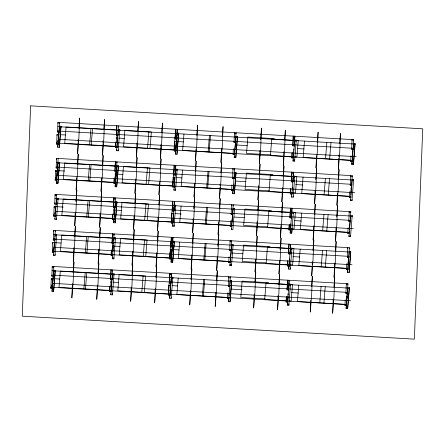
<?xml version="1.0" encoding="UTF-8"?>
<svg xmlns="http://www.w3.org/2000/svg" width="445" height="445" viewBox="0 0 445 445"><rect width="100%" height="100%" fill="white"/><g stroke="black" fill="none" stroke-linecap="round" stroke-linejoin="round"><path stroke-width="0.67" d="M52.527 287.298L52.443 288.36L50.875 288.271L51.303 278.564L53.389 278.687M53.962 251.28L53.878 252.348L52.31 252.254L52.738 242.547L61.071 243.031M55.402 215.263L55.313 216.331L53.745 216.237L54.179 206.53L63.201 207.059M56.838 179.246L56.749 180.314L55.186 180.219L55.614 170.513L64.636 171.041M58.273 143.229L58.189 144.297L56.621 144.202L57.049 134.496L59.129 134.618M53.478 275.144L53.394 276.206L51.826 276.117L52.254 266.405L347.907 283.726L347.478 293.433L345.91 293.344L346.338 283.632L346.255 284.7M54.919 239.126L54.83 240.189L53.261 240.1L53.695 230.388L349.347 247.709L348.913 257.416L347.345 257.327L347.779 247.615L347.69 248.683M56.354 203.109L56.265 204.172L54.696 204.083L55.13 194.37L350.782 211.692L350.349 221.399L348.78 221.31L349.214 211.597L349.125 212.666M57.789 167.092L57.705 168.154L56.137 168.065L56.565 158.353L352.218 175.675L351.789 185.381L350.221 185.292L350.649 175.58L350.565 176.648L352.134 176.737L352.218 175.675M59.224 131.075L59.14 132.137L57.572 132.048L58 122.336L353.653 139.658L353.224 149.364L351.656 149.275L352.084 139.563L352.001 140.631M53.678 270.243L55.241 270.338L53.595 291.442L52.026 291.353L52.237 288.137M55.113 234.226L56.682 234.32L55.03 255.424L53.461 255.335L53.506 254.184M56.548 198.209L58.117 198.303L56.465 219.407L54.896 219.318L54.941 218.167M57.983 162.191L59.552 162.286L57.9 183.39L56.331 183.301L56.543 180.086M59.419 126.174L60.987 126.269L59.335 147.373L57.767 147.284L57.983 144.069M52.443 288.36L52.872 278.653M53.878 252.348L54.307 242.636M55.313 216.331L55.747 206.619L55.658 207.687M56.749 180.314L57.182 170.602L57.094 171.67L55.525 171.575L55.614 170.513M58.189 144.297L58.618 134.585M53.394 276.206L53.823 266.499L53.739 267.562M54.83 240.189L55.263 230.482L55.174 231.545M56.265 204.172L56.699 194.465L56.61 195.527L55.041 195.438L55.13 194.37M57.705 168.154L58.134 158.448M59.14 132.137L59.569 122.431L59.485 123.493M53.595 291.442L55.241 270.338M55.03 255.424L55.074 254.273M56.465 219.407L56.509 218.256M57.9 183.39L59.552 162.286M59.335 147.373L60.987 126.269M56.682 234.32L56.632 235.472L55.063 235.377L54.958 236.757M58.117 198.303L58.073 199.455L56.504 199.36L56.281 202.113M72.418 283.649L71.845 297.916L73.164 281.552L73.942 262.094L73.119 272.323M73.853 247.631L73.286 261.899L74.599 245.534L75.377 226.077L74.554 236.306M75.266 212.265L74.721 225.882L76.039 209.517L76.813 190.06L75.878 201.652M76.646 177.544L76.156 189.865L77.475 173.5L78.248 154.042L77.424 164.272M78.031 142.823L77.591 153.848L78.91 137.483L79.688 118.025L78.865 128.255M78.086 141.527L78.164 139.58M97.188 288.349L96.749 299.374L98.061 283.009L98.84 263.551L98.017 273.781M97.238 287.053L97.316 285.106M98.751 249.089L98.184 263.357L99.502 246.992L100.275 227.534L99.508 237.085M100.186 213.072L99.619 227.339L100.937 210.975L101.71 191.517L100.943 201.068M101.571 178.35L101.054 191.322L102.372 174.957L103.151 155.5L102.378 165.051M102.956 143.635L102.495 155.305L103.807 138.94L104.586 119.483L103.819 129.033M103.012 142.333L103.062 141.037M111.345 290.746L111.261 291.809L109.692 291.714L109.876 287.064M112.78 254.729L112.696 255.792L111.128 255.697L111.311 251.047M114.215 218.712L114.131 219.774L112.563 219.68L112.746 215.03M115.656 182.695L115.567 183.757L113.998 183.663L114.187 179.012M117.091 146.678L117.007 147.74L115.439 147.651L115.622 142.995M109.96 285.996L109.692 291.714M111.4 249.979L111.128 255.697M112.835 213.962L112.563 219.68M114.27 177.944L113.998 183.663M115.706 141.927L115.439 147.651M110.644 279.56L111.072 269.854L110.644 279.56L112.212 279.655L112.296 278.587M112.079 243.543L112.507 233.836L112.079 243.543L113.647 243.638L113.731 242.57M113.514 207.526L113.948 197.819L113.514 207.526L115.083 207.62L115.172 206.552M114.949 171.509L115.383 161.802L114.949 171.509L116.518 171.603L116.607 170.535M116.39 135.491L116.818 125.785L116.39 135.491L117.958 135.586L118.042 134.518M112.49 273.692L114.059 273.781L112.407 294.89L110.838 294.796L110.888 293.644M113.931 237.674L115.5 237.764L113.848 258.873L112.279 258.779L112.324 257.627M115.366 201.657L116.935 201.746L115.283 222.856L113.714 222.761L113.926 219.546M116.801 165.64L118.37 165.729L116.718 186.839L115.149 186.744L115.361 183.529M118.237 129.623L119.805 129.712L118.153 150.822L116.584 150.727L116.635 149.576M111.261 291.809L111.689 282.102L110.299 282.019M112.696 255.792L113.125 246.085M114.131 219.774L114.56 210.068L114.476 211.13M115.567 183.757L116 174.051M117.007 147.74L117.436 138.033L116.039 137.95M112.212 279.655L112.641 269.943L112.557 271.011M113.647 243.638L114.076 233.925L113.992 234.993L112.424 234.899M115.083 207.62L115.516 197.908L115.427 198.976L113.859 198.882M116.518 171.603L116.952 161.891L116.863 162.959M117.958 135.586L118.387 125.874L118.303 126.942M112.407 294.89L112.457 293.739M113.848 258.873L113.892 257.722M115.283 222.856L116.935 201.746M116.718 186.839L116.762 185.687L115.194 185.593M118.153 150.822L118.203 149.67M114.059 273.781L114.015 274.932L112.446 274.843L110.838 294.796M115.5 237.764L115.45 238.915L113.881 238.826L113.714 240.89M119.805 129.712L119.761 130.863L118.192 130.774L116.584 150.727M131.236 287.092L130.663 301.36L131.981 284.995L132.755 265.543L131.937 275.767M132.671 251.075L132.104 265.342L133.417 248.978L134.195 229.525L133.261 241.112M134.056 216.359L133.539 229.325L134.852 212.96L135.63 193.508L134.807 203.732M135.441 181.638L134.974 193.308L136.292 176.943L137.066 157.491L136.242 167.715M135.491 180.342L135.541 179.04M136.977 143.023L136.409 157.291L137.727 140.926L138.501 121.474L137.677 131.698M155.222 288.66L154.649 302.928L155.967 286.563L156.74 267.106L155.922 277.335M156.657 252.643L156.084 266.911L157.402 250.546L158.181 231.094L157.302 242.002M158.064 217.277L157.524 230.894L158.837 214.529L159.616 195.077L158.848 204.622M159.449 182.556L158.96 194.877L160.278 178.512L161.051 159.06L160.283 168.605M160.962 144.592L160.395 158.859L161.713 142.495L162.486 123.043L161.719 132.588M170.507 285.545L170.073 295.252L168.51 295.163L168.694 290.507M171.859 250.591L171.942 249.528L171.514 259.235L169.946 259.146L170.235 251.831M173.378 213.511L172.949 223.218L171.381 223.129L171.62 217.143M174.813 177.494L174.384 187.2L172.816 187.111L173.005 182.456M176.253 141.477L175.82 151.183L174.251 151.094L174.44 146.438M168.939 285.451L168.51 295.163M170.374 249.434L169.946 259.146M171.809 213.422L171.381 223.129M173.25 177.405L172.816 187.111M174.685 141.388L174.251 151.094M169.462 283.003L169.89 273.297L169.462 283.003L171.03 283.098L171.459 273.391L171.242 277.78M170.897 246.986L171.325 237.28L170.897 246.986L172.465 247.081L172.894 237.374L172.705 241.095M172.332 210.969L172.76 201.262L172.332 210.969L173.9 211.064L174.329 201.357L174.14 205.078M173.767 174.957L174.201 165.245L173.767 174.957L175.336 175.046L175.769 165.34L175.575 169.061M175.202 138.94L175.636 129.228L175.202 138.94L176.771 139.029L177.205 129.323L177.01 133.044M171.308 277.135L172.877 277.229L171.225 298.334L169.656 298.245L169.868 295.024M172.743 241.118L174.312 241.212L172.66 262.316L171.091 262.227L171.308 259.007M172.532 226.21L172.577 225.059L174.145 225.148L174.101 226.299L172.532 226.21L172.743 222.989M175.619 169.083L177.188 169.178L175.536 190.282L173.967 190.193L174.012 189.042M177.054 133.066L178.623 133.161L176.971 154.265L175.402 154.176L175.614 150.955M170.073 295.252L170.235 291.264M171.514 259.235L171.67 255.246M172.949 223.218L173.111 219.229M173.216 216.57L173.294 214.573M174.384 187.2L174.546 183.212M175.82 151.183L175.981 147.195M171.03 283.098L171.186 279.11M172.465 247.081L172.621 243.092M173.9 211.064L174.062 207.075M175.336 175.046L175.497 171.058M176.771 139.029L176.932 135.041M171.225 298.334L171.269 297.182M172.66 262.316L174.312 241.212M175.536 190.282L175.58 189.131M176.971 154.265L178.623 133.161M172.877 277.229L172.832 278.381L171.264 278.286L171.097 280.35M174.184 205.101L175.753 205.195L175.703 206.346L174.134 206.252L172.86 222.077M177.188 169.178L177.138 170.329L175.575 170.235M190.182 293.961L189.742 304.986L191.061 288.621L191.834 269.164L191.016 279.393M190.238 292.665L190.315 290.719M191.751 254.701L191.183 268.969L192.496 252.604L193.275 233.147L192.451 243.376M193.186 218.684L192.618 232.952L193.931 216.587L194.71 197.129L193.775 208.722M194.571 183.963L194.053 196.935L195.372 180.57L196.145 161.112L195.322 171.342M195.956 149.242L195.489 160.918L196.807 144.553L197.58 125.095L196.757 135.325M215.803 292.209L215.23 306.477L216.548 290.112L217.321 270.655L216.504 280.884M217.21 256.843L216.665 270.46L217.983 254.095L218.762 234.637L217.828 246.23M218.595 222.122L218.106 234.443L219.418 218.078L220.197 198.626L219.43 208.171M219.98 187.401L219.541 198.426L220.859 182.061L221.632 162.609L220.865 172.154M220.058 185.454L220.108 184.158M221.543 148.141L220.976 162.408L222.294 146.043L223.067 126.591L222.3 136.137M228.98 297.633L228.891 298.701L227.323 298.606L227.595 292.888M230.415 261.615L230.326 262.684L228.763 262.589L229.03 256.871M231.851 225.598L231.767 226.666L230.198 226.572L230.471 220.854M233.286 189.581L233.202 190.649L231.634 190.555L231.906 184.836M234.726 153.57L234.637 154.632L233.069 154.537L233.341 148.819M228.274 286.452L228.708 276.74L228.619 277.808L230.187 277.897L230.276 276.834L229.843 286.541L228.274 286.452L228.363 285.384M231.367 249.461L231.283 250.524L229.715 250.435L230.143 240.728L230.059 241.791M232.802 213.444L232.718 214.507L231.15 214.418L231.578 204.711L231.495 205.774M234.237 177.427L234.153 178.489L232.585 178.401L233.013 168.694L232.93 169.756M234.02 142.383L234.454 132.677L234.365 133.739L235.933 133.828L236.022 132.766L235.589 142.472L234.02 142.383L234.109 141.321M230.126 280.578L231.695 280.673L230.043 301.782L228.474 301.688L228.686 298.473M229.909 265.671L229.959 264.519L231.522 264.608L231.478 265.765L229.909 265.671L230.187 262.233M232.996 208.544L234.565 208.638L232.913 229.748L231.344 229.653L231.394 228.502M234.437 172.532L236.006 172.621L234.354 193.731L232.785 193.636L232.996 190.421M235.872 136.515L237.441 136.604L235.789 157.714L234.22 157.619L234.265 156.468M228.891 298.701L229.164 292.982M230.326 262.684L230.599 256.965M231.767 226.666L232.062 220.281M233.202 190.649L233.475 184.931M234.637 154.632L234.91 148.914M231.283 250.524L231.712 240.817L231.628 241.88M232.718 214.507L233.147 204.8L233.063 205.863M234.153 178.489L234.582 168.783L234.498 169.845M230.043 301.782L231.695 280.673M234.354 193.731L236.006 172.621M235.789 157.714L237.441 136.604M231.561 244.561L233.13 244.655L233.085 245.807L231.517 245.718L230.299 260.853M234.565 208.638L234.521 209.79L232.952 209.701L231.344 229.653M254.19 294.39L253.644 308.007L254.963 291.642L255.742 272.184L254.968 281.73M255.575 259.669L255.085 271.99L256.398 255.625L257.177 236.167L256.353 246.397M257.088 221.705L256.52 235.972L257.833 219.608L258.612 200.15L257.788 210.379M258.523 185.687L257.955 199.955L259.274 183.59L260.047 164.133L259.224 174.362M259.936 150.321L259.391 163.938L260.709 147.573L261.482 128.115L260.553 139.708M278.108 295.714L277.541 309.981L278.859 293.617L279.632 274.165L278.809 284.388M279.521 260.347L278.976 273.964L280.294 257.599L281.073 238.147L280.139 249.74M280.906 225.626L280.417 237.953L281.73 221.588L282.508 202.13L281.685 212.354M282.291 190.905L281.852 201.935L283.17 185.571L283.943 166.113L283.176 175.658M282.341 189.609L282.419 187.668M283.676 156.189L283.287 165.918L284.605 149.553L285.378 130.096L284.611 139.641M283.699 155.539L283.854 151.65M287.982 296.426L287.709 302.144L286.141 302.055L286.352 296.732M289.473 259.079L289.144 266.127L287.576 266.038L287.765 261.382M290.88 223.729L290.585 230.11L289.016 230.02L289.2 225.365M292.315 187.712L292.02 194.092L290.452 194.003L290.635 189.347M293.75 151.695L293.455 158.075L291.887 157.986L292.07 153.33M286.413 296.331L286.141 302.055M287.848 260.319L287.576 266.038M289.283 224.302L289.016 230.02M290.724 188.285L290.452 194.003M292.159 152.268L291.887 157.986M287.092 289.895L287.526 280.189L287.092 289.895L288.66 289.99L289.094 280.278L288.9 284.005M288.527 253.878L288.961 244.172L288.527 253.878L290.096 253.973L290.529 244.261L290.363 247.32M289.968 217.861L290.396 208.154L289.968 217.861L291.536 217.955L291.964 208.243L291.775 211.97M291.403 181.844L291.831 172.137L291.403 181.844L292.971 181.938L293.4 172.232L293.211 175.953M292.838 145.827L293.266 136.12L292.838 145.827L294.406 145.921L294.835 136.215L294.618 140.603M287.292 305.131L287.337 303.98L288.905 304.074L288.861 305.226L287.292 305.131L287.57 301.693M290.379 248.01L291.948 248.099L290.296 269.208L288.727 269.114L288.939 265.899M291.814 211.992L293.383 212.081L291.731 233.191L290.162 233.102L290.374 229.881M293.249 175.975L294.818 176.064L293.166 197.174L291.597 197.085L291.647 195.928M293.038 161.068L293.083 159.911L294.651 160.005L294.607 161.157L293.038 161.068L293.311 157.625M287.709 302.144L287.87 298.156M289.144 266.127L289.306 262.138M290.585 230.11L290.741 226.121M292.02 194.092L292.098 192.101M293.483 157.413L293.617 154.087M288.032 295.096L288.087 293.767M293.806 150.365L293.861 149.031M288.66 289.99L288.822 285.996M290.096 253.973L290.257 249.984M291.536 217.955L291.664 214.629M292.971 181.938L293.127 177.95M294.406 145.921L294.568 141.933M290.296 269.208L290.34 268.057M291.731 233.191L292.053 228.596M293.166 197.174L293.216 196.023M288.861 305.226L290.513 284.116L288.944 284.027M294.607 161.157L296.259 140.047L294.69 139.958M310.743 300.369L310.276 312.045L311.595 295.68L312.368 276.223L311.545 286.452M312.101 266.299L311.711 276.028L313.03 259.663L313.808 240.205L312.985 250.435M312.179 264.358L312.284 261.76M313.719 225.743L313.152 240.011L314.465 223.646L315.244 204.188L314.42 214.418M315.132 190.377L314.587 203.994L315.906 187.629L316.679 168.171L315.744 179.763M316.512 155.655L316.022 167.976L317.341 151.612L318.114 132.159L317.291 142.383M333.194 299.084L332.626 313.352L333.945 296.993L334.718 277.535L333.95 287.081M334.629 263.067L334.061 277.341L335.38 260.976L336.153 241.518L335.33 251.748M336.042 227.701L335.497 241.323L336.815 224.959L337.588 205.501L336.659 217.093M337.427 192.98L336.932 205.306L338.25 188.941L339.029 169.484L338.206 179.713M338.812 158.264L338.372 169.289L339.685 152.924L340.464 133.467L339.641 143.696M338.862 156.963L338.94 155.021M350.493 300.77L52.688 283.326L50.93 287.203L346.611 304.525L346.527 305.593L344.958 305.498L345.231 299.78M351.934 264.753L54.123 247.309L52.365 251.186L348.051 268.507L347.962 269.575L346.394 269.481L346.666 263.763M53.745 216.237L53.834 215.174L349.486 232.49L349.397 233.558L347.829 233.464L348.101 227.745M354.804 192.718L56.993 175.274L55.236 179.151L350.921 196.473L350.838 197.541L349.269 197.446L349.536 191.728M356.239 156.701L58.434 139.257L56.671 143.134L352.357 160.456L352.273 161.524L350.704 161.429L350.977 155.711M347.762 287.47L349.331 287.565L347.678 308.669L346.11 308.58L346.321 305.365M349.197 251.453L350.766 251.547L349.114 272.651L347.545 272.562L347.756 269.347M350.632 215.436L352.201 215.53L350.549 236.634L348.98 236.545L349.025 235.394M352.067 179.418L353.636 179.513L351.984 200.617L350.415 200.528L350.465 199.377M353.502 143.401L355.071 143.496L353.419 164.606L351.85 164.511L352.067 161.296M346.527 305.593L346.928 296.548M347.962 269.575L348.34 261.193M349.397 233.558L349.726 226.505M350.838 197.541L351.105 191.823M351.211 189.158L351.266 187.829L351.183 188.897M352.273 161.524L352.546 155.806M352.535 154.871L352.701 151.812M347.678 308.669L347.723 307.517L346.154 307.428M349.114 272.651L350.766 251.547M350.549 236.634L350.593 235.483M351.984 200.617L352.034 199.466M353.419 164.606L355.071 143.496M352.201 215.53L352.156 216.682L350.588 216.587L350.421 218.656M353.636 179.513L353.591 180.664L352.023 180.575L351.745 184.013M56.966 135.558L57.049 134.496M57.917 123.404L58 122.336M56.621 144.202L56.704 143.14M57.572 132.048L57.655 130.98L353.308 148.302L353.224 149.364M56.482 159.421L56.565 158.353M58.423 138.562L58.979 131.681M56.137 168.065L56.22 166.997L351.873 184.319L351.789 185.381M57.767 147.284L59.374 127.331L60.943 127.42M55.186 180.219L55.269 179.157M54.09 207.593L54.179 206.53M56.988 174.579L57.544 167.698M54.696 204.083L54.785 203.015L350.438 220.336L350.349 221.399M56.331 183.301L56.61 179.858M56.721 178.484L57.939 163.348L59.508 163.437M52.655 243.61L52.738 242.547M53.606 231.456L53.695 230.388M54.896 219.318L55.23 215.191M55.397 213.127L56.17 203.493M52.31 252.254L52.393 251.191M53.261 240.1L53.35 239.032L349.002 256.353L348.913 257.416M51.22 279.627L51.303 278.564M52.171 267.473L52.254 266.405M51.826 276.117L51.909 275.049L347.562 292.371L347.478 293.433M53.461 255.335L54.846 238.131M50.875 288.271L50.958 287.209M52.677 282.631L53.178 276.44M52.026 291.353L53.628 271.394L55.197 271.489M89.64 144.803L90.958 128.438M88.205 180.82L89.523 164.455M91.219 144.898L92.538 128.533M86.769 216.837L88.088 200.472M89.784 180.915L91.103 164.55M85.334 252.855L86.647 236.49M88.349 216.926L89.662 200.567M83.894 288.872L85.212 272.507M86.909 252.944L88.227 236.579M85.473 288.961L86.792 272.596M116.445 142.261L116.996 135.441M115.01 178.278L115.617 170.78M115.806 178.022L116.301 171.831M115.149 186.744L116.757 166.792L118.326 166.881M113.575 214.295L114.126 207.476M114.371 214.039L114.921 207.159M113.714 222.761L113.992 219.324M114.154 217.26L115.316 202.809L116.885 202.898M116.818 184.998L118.37 165.729M112.14 250.312L112.685 243.493M112.279 258.779L112.663 253.962M112.83 251.898L113.553 242.953M110.705 286.33L111.25 279.51M148.864 131.993L147.545 148.357L174.023 149.909L175.341 133.544M147.423 168.01L146.11 184.375L172.588 185.927L173.9 169.562M145.988 204.027L144.669 220.392L171.147 221.944L172.465 205.579M144.553 240.044L143.234 256.409L169.712 257.961L171.03 241.596M143.118 276.061L141.799 292.426L168.277 293.978L169.595 277.613M176.059 145.454L176.609 138.573M175.402 154.176L176.787 136.971M176.899 135.597L177.01 134.218L178.579 134.312M173.967 190.193L175.519 170.924M171.748 253.505L172.304 246.625M171.091 262.227L171.369 258.784M171.536 256.721L172.31 247.086M172.421 245.712L172.699 242.269L174.268 242.364M174.101 226.299L175.753 205.195M170.313 289.523L170.869 282.642M169.656 298.245L170.101 292.738M170.213 291.364L170.986 281.73M183.957 134.051L182.639 150.416L233.28 153.38M182.517 170.068L181.204 186.433L231.845 189.398M181.082 206.085L179.763 222.45L230.404 225.415M179.647 242.102L178.328 258.467L228.969 261.432M178.211 278.119L176.893 294.479L227.534 297.449M208.127 151.906L209.445 135.541M209.117 151.962L210.435 135.597M206.691 187.923L208.004 171.559M207.682 187.979L208.994 171.614M205.251 223.941L206.569 207.576M206.241 223.996L207.559 207.631M203.816 259.958L205.134 243.593M204.806 260.014L206.124 243.649M202.38 295.975L203.699 279.61M203.371 296.031L204.689 279.666M233.069 154.537L233.158 153.475M232.585 178.401L232.668 177.338M234.22 157.619L234.61 152.802M234.715 151.428L235.494 141.794M235.605 140.42L235.828 137.666L237.391 137.755M231.634 190.555L231.717 189.492M234.932 149.364L235.538 141.866M235.589 142.472L235.678 141.41M230.198 226.572L230.282 225.509M231.15 214.418L231.233 213.355M232.785 193.636L234.387 173.684L235.956 173.773M228.763 262.589L228.847 261.526M229.715 250.435L229.798 249.372M232.112 220.72L232.607 214.579M227.323 298.606L227.412 297.544M230.621 257.416L231.172 250.596M228.474 301.688L228.752 298.25M228.975 295.497L229.692 286.552M229.859 284.483L230.082 281.735L231.65 281.824M231.478 265.765L233.13 244.655M229.843 286.541L229.932 285.479M293.478 155.561L294.256 145.927M294.368 144.553L294.64 141.109L296.209 141.204M291.597 197.085L291.987 192.268M292.154 190.199L292.927 180.57M293.038 179.19L293.205 177.127L294.774 177.221M290.162 233.102L291.77 213.144L293.338 213.238M289.384 260.397L289.495 259.018M288.727 269.114L290.335 249.161L291.903 249.256M287.681 300.314L288.894 285.178L290.463 285.273M304.491 141.109L303.173 157.474L350.671 160.256M303.051 177.127L301.738 193.492L349.236 196.273M301.615 213.144L300.297 229.509L348.463 232.329M300.18 249.161L298.862 265.526L347.028 268.346M298.745 285.178L297.427 301.543L344.931 304.324M325.518 158.782L326.836 142.417M324.082 194.799L325.401 178.434M322.647 230.816L323.966 214.451M329.65 159.026L330.969 142.661M321.212 266.833L322.53 250.468M328.215 195.043L329.528 178.679M319.777 302.85L321.09 286.485M326.775 231.061L328.093 214.696M325.339 267.078L326.658 250.713M323.904 303.095L325.223 286.73M351.656 149.275L351.739 148.207M350.704 161.429L350.788 160.367M352.329 156.245L352.874 149.425M353.569 140.72L353.653 139.658M352.618 154.415L352.841 151.662M349.269 197.446L349.353 196.384M350.221 185.292L350.304 184.224M351.85 164.511L352.128 161.068M352.24 159.694L353.458 144.558L355.027 144.647M350.888 192.262L351.439 185.443M350.415 200.528L350.693 197.085M350.86 195.021L351.633 185.387M347.829 233.464L347.918 232.401M348.78 221.31L348.869 220.242M349.453 228.279L350.059 220.776M350.693 212.755L350.782 211.692M348.98 236.545L349.425 231.038M349.536 229.665L350.31 220.03M346.394 269.481L346.483 268.418M347.345 257.327L347.434 256.259M348.018 264.297L348.619 256.793M349.258 248.772L349.347 247.709M348.146 264.53L348.363 261.777M348.585 259.023L348.752 256.96M345.91 293.344L345.993 292.276M347.545 272.562L349.153 252.604L350.716 252.699M344.958 305.498L345.042 304.436M347.823 284.789L347.907 283.726M346.583 300.314L347.183 292.81M346.816 299.168L347.039 296.415M346.11 308.58L346.327 305.826M346.438 304.452L347.712 288.621L349.281 288.716M347.779 306.828L349.331 287.565M53.8 215.169L55.558 211.292L353.369 228.736M293.183 137.182L294.751 137.277M274.337 138.623L247.859 137.071L246.541 153.436L271.033 154.871M117.436 129.99L66.06 126.981L64.742 143.346L116.117 146.355M57.828 126.658L353.48 143.98M60.52 134.696L65.376 134.985M118.815 138.111L124.372 138.44M174.34 141.365L176.42 141.488M177.811 141.571L183.362 141.894M236.801 145.026L247.209 145.632M297.182 148.563L304.119 148.969M292.282 156.69L270.438 155.411L271.756 139.046L298.228 140.598L296.915 156.963L294.929 156.846M351.9 163.359L353.469 163.448M291.748 173.2L293.316 173.294M272.896 174.64L246.419 173.088L245.106 189.453L269.598 190.888M116 166.007L64.625 162.998L63.307 179.363L114.02 182.333M56.393 162.675L352.045 179.997M114.955 173.989L122.931 174.457M172.905 177.383L174.985 177.505M176.37 177.583L181.927 177.911M235.366 181.043L245.773 181.649M295.741 184.58L302.683 184.987M290.846 192.707L269.002 191.428L270.315 175.063L296.793 176.615L295.48 192.98L293.494 192.863M56.382 182.15L57.945 182.239M271.461 210.657L244.984 209.106L243.665 225.47L267.495 226.867M114.565 202.024L63.184 199.015L61.872 215.38L112.585 218.35M54.958 198.692L350.61 216.014M113.514 210.007L121.496 210.474M171.464 213.4L173.55 213.522M174.935 213.6L181.182 213.967M233.925 217.06L244.338 217.666M294.306 220.598L301.248 221.004M289.406 228.724L267.562 227.445L268.88 211.08L295.358 212.632L294.039 228.997L291.392 228.841M113.759 221.61L115.327 221.705M171.242 238.342L172.81 238.437M270.026 246.675L243.548 245.123L242.23 261.488L266.06 262.884M113.125 238.042L61.749 235.032L60.431 251.397L111.15 254.368M53.522 234.71L349.175 252.031M112.424 246.041L120.061 246.491M170.029 249.417L172.109 249.539M173.5 249.617L179.051 249.945M231.801 253.033L242.903 253.683M292.871 256.615L299.813 257.021M287.971 264.742L266.127 263.462L267.445 247.097L293.923 248.649L292.604 265.014L290.618 264.897M171.141 261.07L172.71 261.165M169.806 274.359L171.375 274.454M268.591 282.686L242.113 281.14L240.795 297.505L265.287 298.94M111.689 274.059L60.314 271.05L58.996 287.414L110.371 290.424M52.082 270.727L347.734 288.049M54.774 278.765L59.63 279.048M113.075 282.18L118.626 282.508M168.594 285.434L170.674 285.557M172.065 285.634L177.616 285.963M231.055 289.094L242.158 289.745M291.436 292.626L298.378 293.038M286.536 300.759L264.692 299.479L266.01 283.115L292.487 284.666L291.169 301.031L289.183 300.915M30.638 105.843L22.25 316.184L414.362 339.157L422.75 128.816L30.638 105.843M124.878 130.424L123.56 146.789L150.037 148.341L151.356 131.976L124.878 130.424M123.437 166.441L122.125 182.806L148.602 184.358L149.915 167.993L123.437 166.441M122.002 202.458L120.684 218.823L147.162 220.375L148.48 204.01L122.002 202.458M120.567 238.476L119.249 254.84L145.726 256.392L147.045 240.027L120.567 238.476M119.132 274.493L117.814 290.858L144.291 292.409L145.61 276.045L119.132 274.493"/></g></svg>
